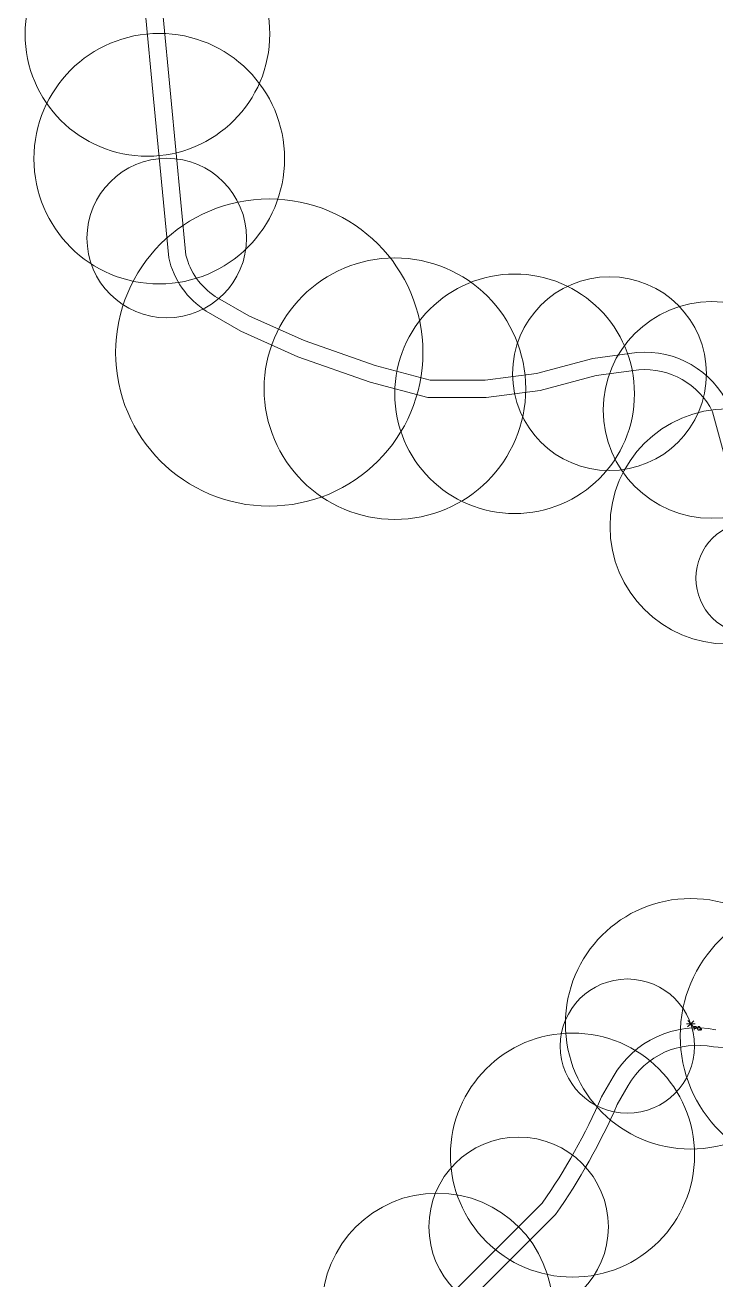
# Model space of a CAD drawing. Header units: metres. Extents: x 383199 to 385363, y 1493349 to 1497259.
# Drawn here: x 384100 to 384378, y 1494348 to 1494853 of the extents above; entities that cross this region are included whole.
import ezdxf

# ---------------------------------------------------------------- set-up
doc = ezdxf.new("R2010")
doc.units = ezdxf.units.M
doc.layers.add('_LOTLINE', color=4, linetype='Continuous', lineweight=0)
doc.layers.add('_POLEPED', color=7, linetype='Continuous', lineweight=0)

# ---------------------------------------------------------------- blocks, each defined once
blk = doc.blocks.new('*U33')
at = {"layer": '_POLEPED', "linetype": 'Continuous'}
blk.add_line((206328.6, 1519837.21), (206328.59, 1519835.82), dxfattribs=at)
at = {"layer": '_POLEPED', "linetype": 'Continuous', "flags": 128}
blk.add_lwpolyline([(206328.6, 1519837.21), (206329.19, 1519837.21), (206329.39, 1519837.14), (206329.46, 1519837.07), (206329.52, 1519836.94), (206329.52, 1519836.74), (206329.46, 1519836.61), (206329.39, 1519836.54), (206329.19, 1519836.48), (206328.59, 1519836.48)], dxfattribs=at)
blk = doc.blocks.new('PC8_E')
at = {"layer": '_POLEPED', "color": 1}
for p, q in [((-1.74, 0), (0, 0)), ((-1.24, -1.22), (0, 0)), ((-1.19, 1.27), (0, 0)), ((0, 0), (1.24, 1.22)), ((0, 0), (1.74, 0)), ((0, 0), (1.19, -1.27))]:
    blk.add_line(p, q, dxfattribs=at)
at = {"layer": '_POLEPED', "linetype": 'Continuous', "flags": 128}
for points in [[(3.77, -1.47), (3.71, -1.34), (3.57, -1.2), (3.44, -1.13), (3.18, -1.13), (3.04, -1.2), (2.91, -1.33), (2.84, -1.46), (2.78, -1.66), (2.77, -1.99), (2.84, -2.19), (2.9, -2.32), (3.04, -2.46), (3.17, -2.52), (3.43, -2.53), (3.57, -2.46), (3.7, -2.33), (3.77, -2.2)], [(4, -1.78), (3.9, -1.81), (3.86, -1.88), (3.86, -1.95), (3.9, -2.02), (3.97, -2.06), (4.11, -2.09), (4.21, -2.13), (4.28, -2.2), (4.31, -2.27), (4.31, -2.37), (4.28, -2.44), (4.24, -2.48), (4.14, -2.51), (4, -2.51), (3.89, -2.47), (3.86, -2.44), (3.82, -2.37), (3.83, -2.26), (3.86, -2.19), (3.93, -2.13), (4.04, -2.09), (4.18, -2.06), (4.25, -2.02), (4.28, -1.95), (4.28, -1.88), (4.25, -1.81), (4.14, -1.78), (4, -1.78)]]:
    blk.add_lwpolyline(points, dxfattribs=at)
at = {"layer": '_POLEPED', "linetype": 'Continuous'}
blk.add_blockref('*U33', (-206327.14, -1519838.33), dxfattribs=at)

msp = doc.modelspace()

# ---------------------------------------------------------------- linework, layer by layer
at = {"layer": '_LOTLINE'}
for points in [[(384380.7, 1494681.41), (384376.34, 1494697.66, 0.307473), (384346.7, 1494714.5), (384329.56, 1494712.25), (384306.96, 1494706.19), (384285.37, 1494703.37), (384261.87, 1494703.37), (384238.62, 1494709.6), (384209.5, 1494719.77), (384186.61, 1494730.06), (384172.69, 1494738.1, -0.195427), (384157.6, 1494759.55), (384151.53, 1494823.52), (384148.17, 1494858.94, -0.159964)], [(384382.93, 1494700.1, 0.314153), (384345.95, 1494721.47), (384328.19, 1494719.13), (384305.59, 1494713.07), (384284.91, 1494710.37), (384262.79, 1494710.37), (384240.68, 1494716.29), (384212.09, 1494726.28), (384189.8, 1494736.3), (384176.35, 1494744.07, -0.189859), (384164.52, 1494760.7), (384158.5, 1494824.18), (384155.16, 1494859.44, -0.155826)], [(384165.95, 1493971.86, 0.005918), (384162.56, 1494008.29, -0.146478), (384170.03, 1494078.52), (384190.64, 1494155.42), (384199.25, 1494187.55), (384211.45, 1494233.09), (384219.41, 1494262.81, -0.126459), (384245.77, 1494317.04), (384276.73, 1494348), (384307.83, 1494379.1, 0.049469), (384331.76, 1494422), (384336.36, 1494429.97, -0.323453), (384377.7, 1494448.95)], [(384281.68, 1494343.05), (384313.22, 1494374.59, 0.049691), (384338.02, 1494418.84), (384338.02, 1494418.84), (384342.43, 1494426.49, -0.327378), (384376.76, 1494442), (384403.89, 1494440.14, -0.024356)]]:
    msp.add_lwpolyline(points, format="xyb", dxfattribs=at)
at = {"layer": '_POLEPED'}
for centre, radius in [((384149.06, 1494849.65), 49.2), ((384153.81, 1494799.47), 50.4), ((384156.84, 1494767.52), 32.1), ((384198.05, 1494721.46), 61.8), ((384248.6, 1494706.92), 52.6), ((384296.76, 1494704.86), 48.2), ((384334.91, 1494712.95), 39), ((384375.99, 1494698.35), 43.6), ((384382.43, 1494651.49), 47.3), ((384392.38, 1494630.67), 22.7), ((384367.57, 1494451.34), 50.4), ((384417.74, 1494446.53), 54.4), ((384342.11, 1494442.36), 27), ((384320.03, 1494398.5), 49.1), ((384298.36, 1494369.63), 36.1), ((384265.62, 1494336.89), 46.3)]:
    msp.add_circle(centre, radius, dxfattribs=at)

# ---------------------------------------------------------------- block references
msp.add_blockref('PC8_E', (384367.57, 1494451.34), dxfattribs=at)

doc.saveas('drawing.dxf')
